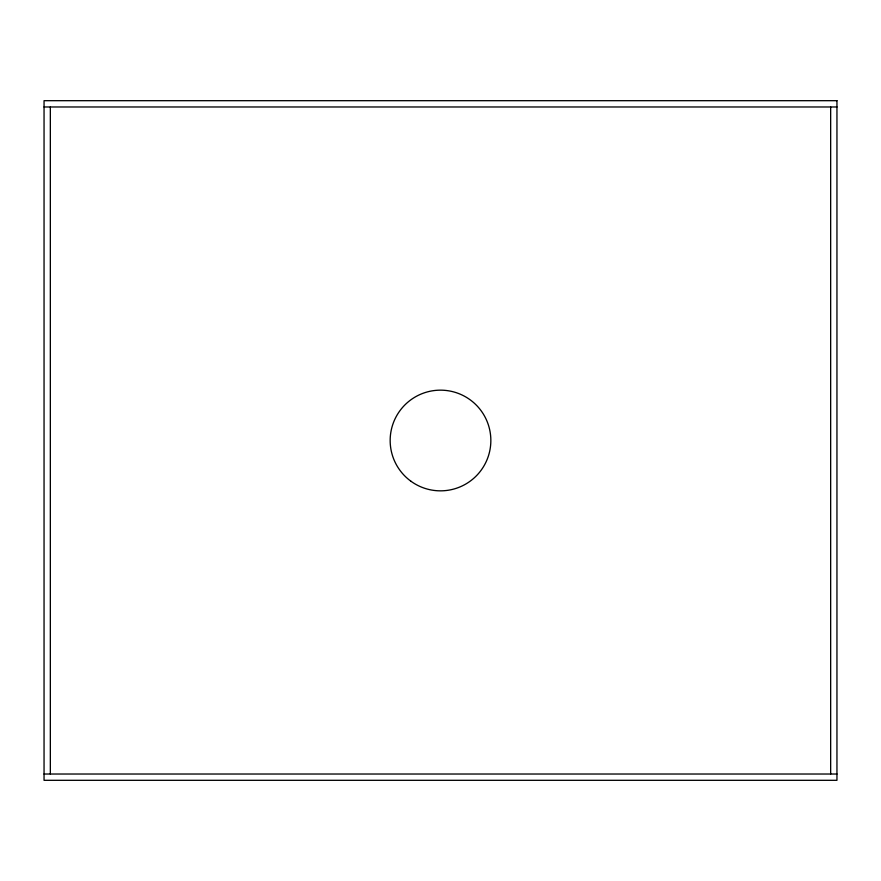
<?xml version="1.0" encoding="UTF-8"?>
<svg xmlns="http://www.w3.org/2000/svg" width="881" height="881" viewBox="0 0 881 881"><rect width="100%" height="100%" fill="white"/><g stroke="black" fill="none" stroke-linecap="round" stroke-linejoin="round"><path stroke-width="1.32" d="M44.05 106.975L836.95 106.975M44.05 774.025L836.95 774.025M830.662 106.975L830.662 774.025M50.338 106.975L50.338 774.025M836.95 100.687L44.05 100.687L44.05 780.313L836.95 780.313L836.95 100.687M411.02 481.301A50.338 50.338 0 0 0 490.585 445.632A50.338 50.338 0 0 0 419.907 394.567A50.338 50.338 0 0 0 411.02 481.301"/></g></svg>
